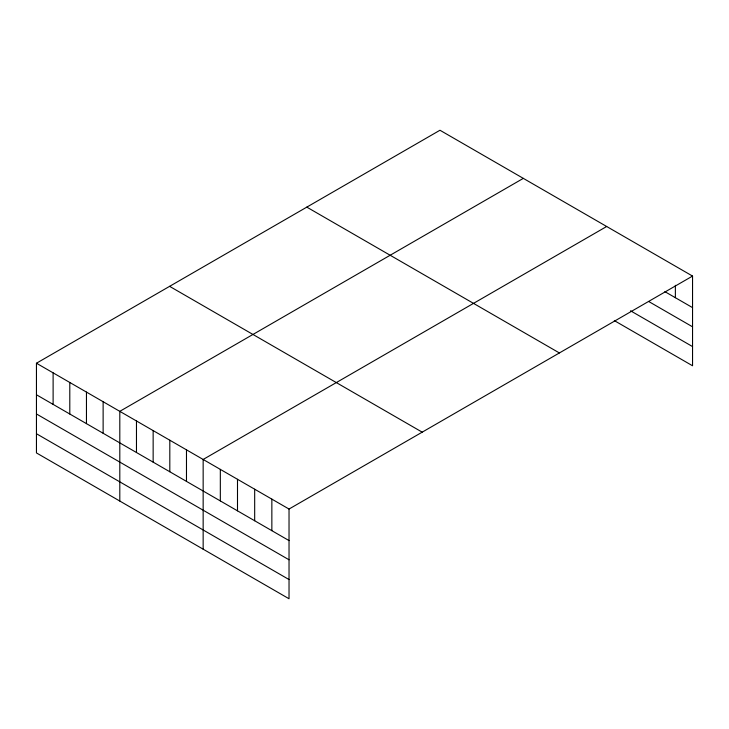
<?xml version="1.0" encoding="UTF-8"?>
<svg xmlns="http://www.w3.org/2000/svg" width="729" height="729" viewBox="0 0 729 729"><rect width="100%" height="100%" fill="white"/><g stroke="black" fill="none" stroke-linecap="round" stroke-linejoin="round"><path stroke-width="1.09" d="M692.55 276.072L439.97 130.245L36.45 363.224L36.45 452.928L289.03 598.755L289.03 509.042L692.55 276.072L692.55 365.776L614.31 320.605M523.322 178.368L119.802 411.338L119.802 501.051M606.674 226.491L203.154 459.461L203.154 549.174M664.875 291.646L692.55 307.62M648.655 301.469L692.55 326.811M630.53 310.782L692.55 346.585M306.809 207.127L559.389 352.954M169.611 286.342L422.191 432.16M36.45 363.224L289.03 509.042M36.45 394.763L289.03 540.59M36.45 413.963L289.03 559.781M36.45 433.737L289.03 579.555M675.373 285.312L675.373 297.705M271.853 499.128L271.853 530.676M254.676 489.214L254.676 520.761M237.499 479.299L237.499 510.838M220.331 469.376L220.331 500.923M186.478 449.839L186.478 481.386M169.811 440.216L169.811 471.763M153.145 430.593L153.145 462.14M136.469 420.97L136.469 452.509M103.126 401.715L103.126 433.263M86.459 392.093L86.459 423.64M69.793 382.47L69.793 414.017M53.117 372.847L53.117 404.385"/></g></svg>
